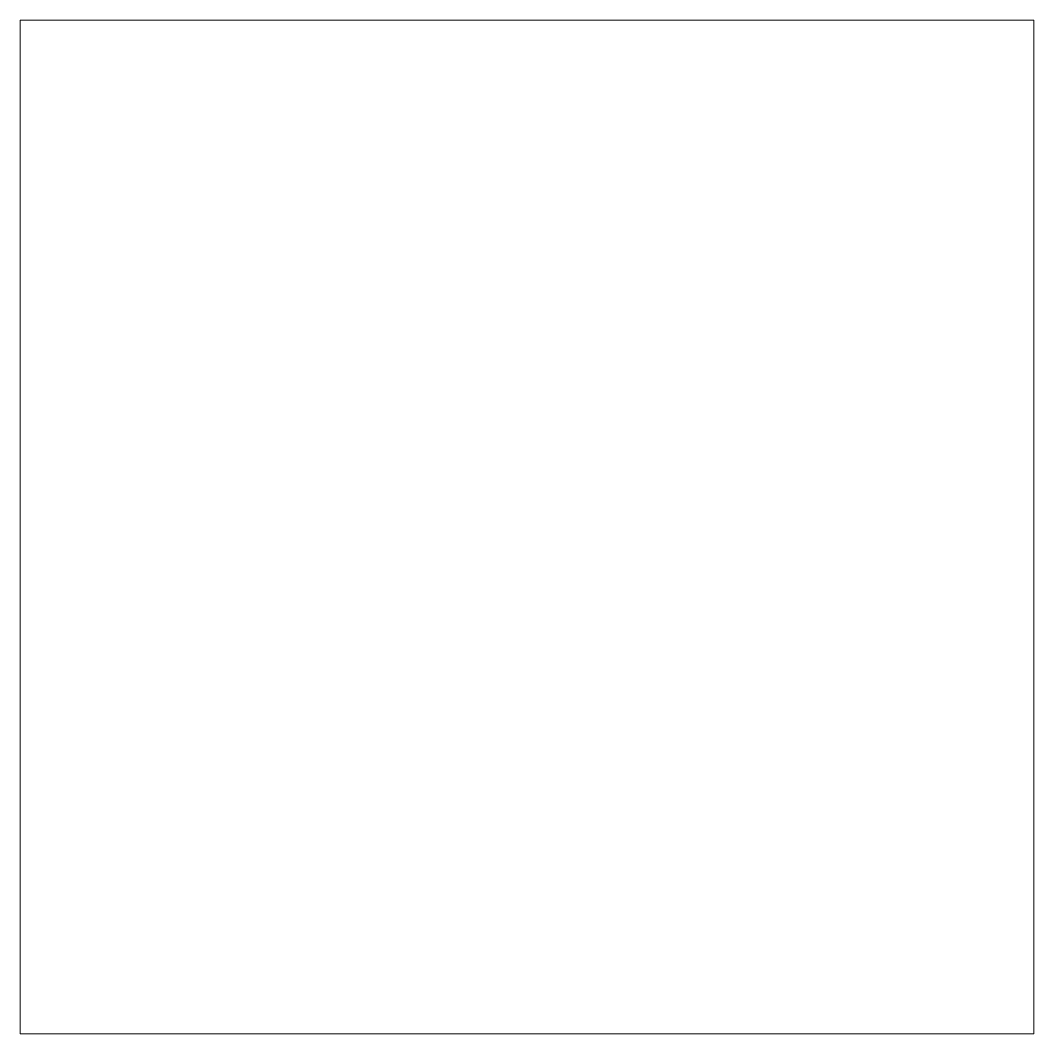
# Model space of a CAD drawing. Header units: metres. Extents: x 500000 to 500100, y 3900000 to 3900100.
import ezdxf

# ---------------------------------------------------------------- set-up
doc = ezdxf.new("R2010")
doc.units = ezdxf.units.M

msp = doc.modelspace()

# ---------------------------------------------------------------- linework, layer by layer
at = {"linetype": 'Continuous', "lineweight": 13}
msp.add_lwpolyline([(500000, 3900000), (500000, 3900100), (500100, 3900100), (500100, 3900000)], close=True, dxfattribs=at)

doc.saveas('drawing.dxf')
